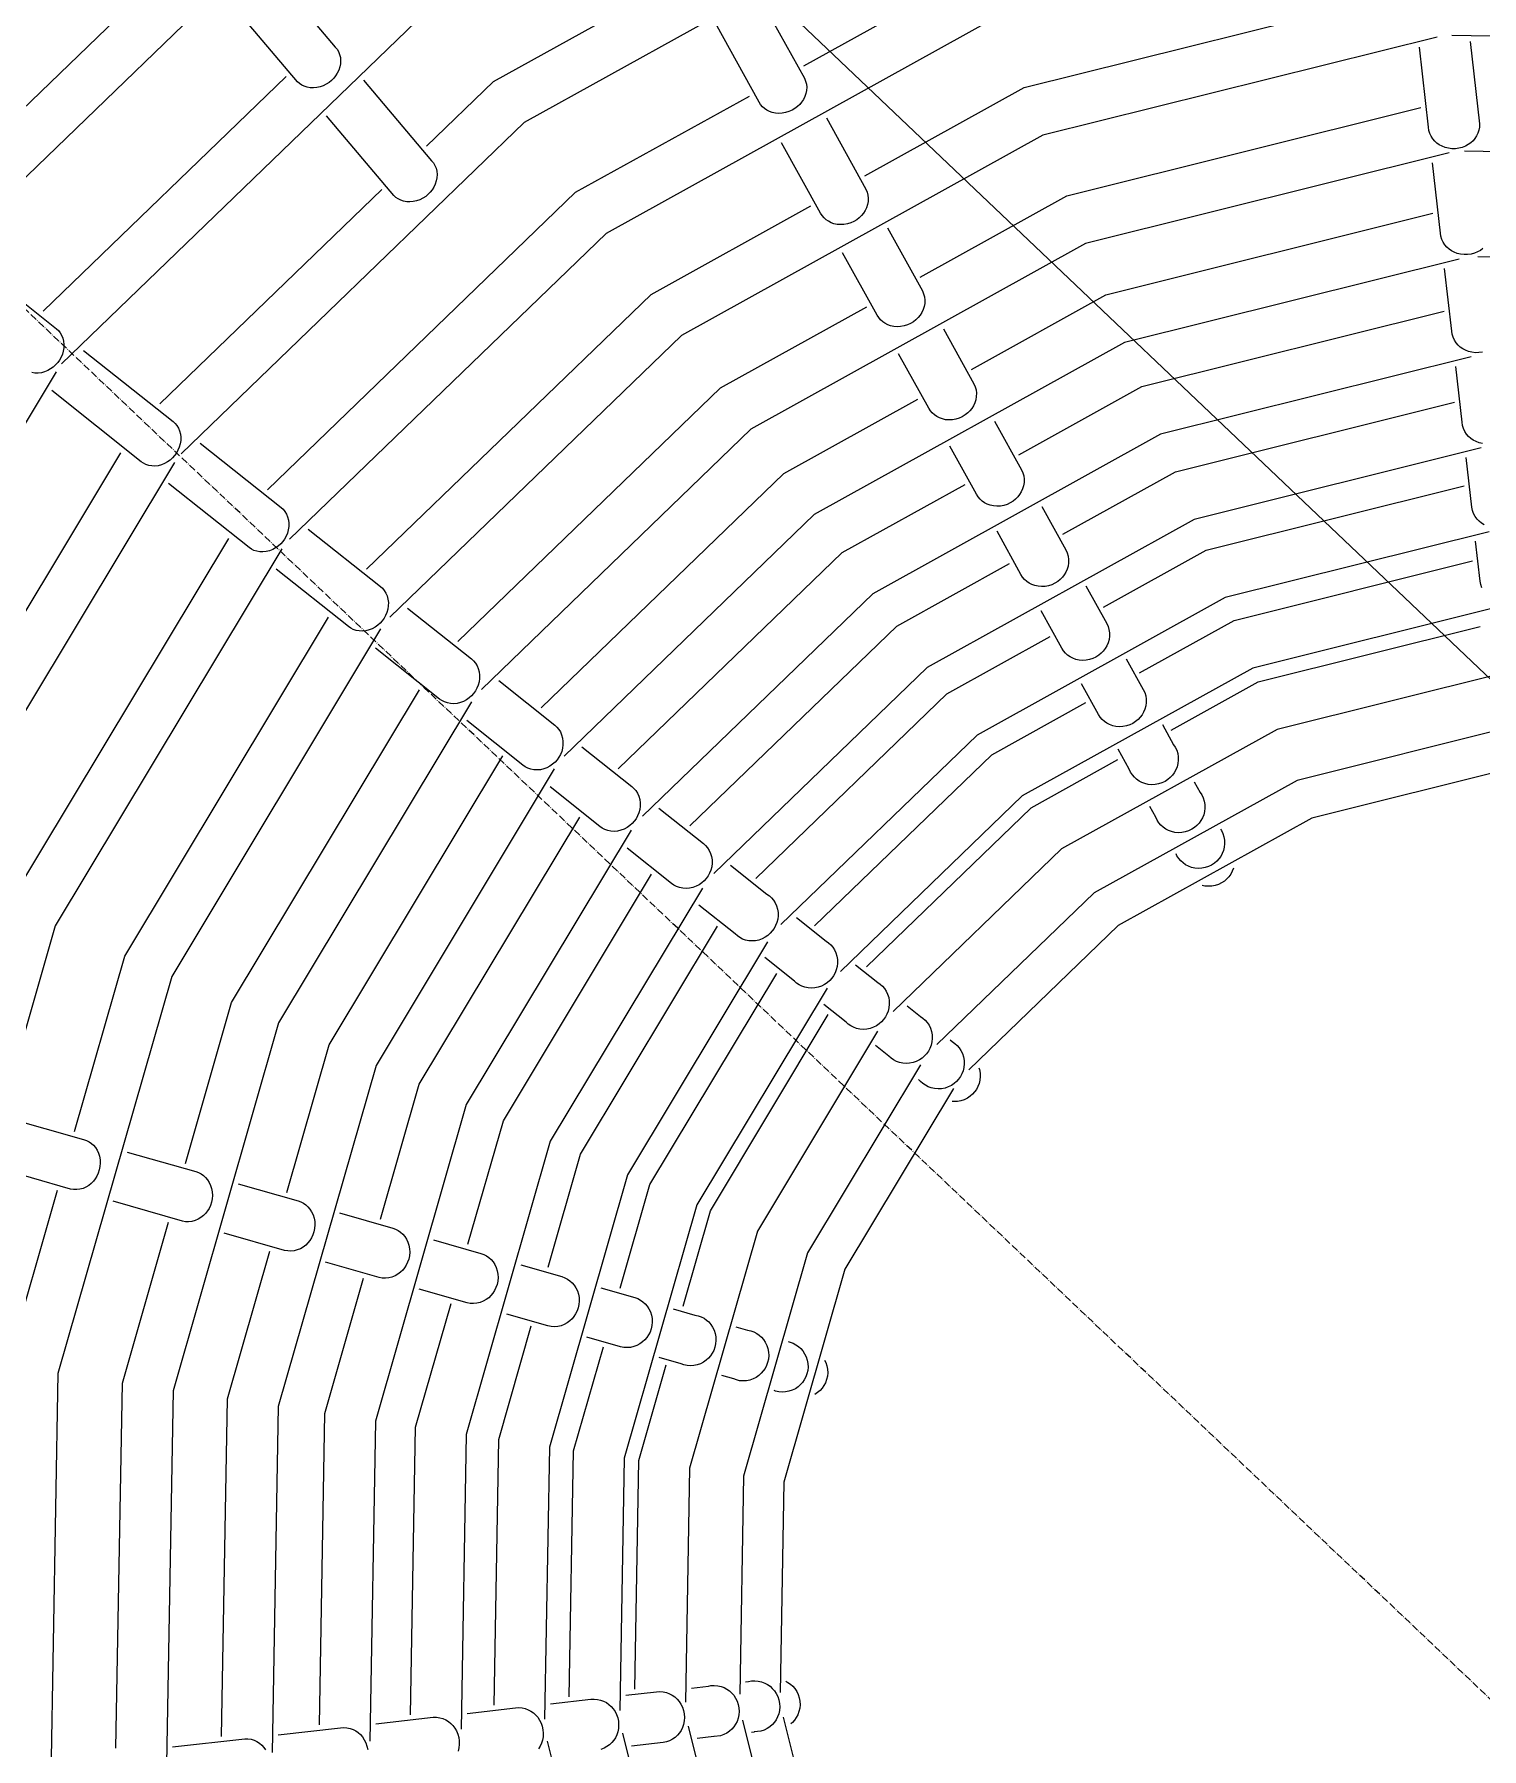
# Model space of a CAD drawing. Header units: millimetres. Extents: x -100577 to 287200, y -212120 to 238461.
# Drawn here: x 57638 to 58146, y 47316 to 47919 of the extents above; entities that cross this region are included whole.
import ezdxf

# ---------------------------------------------------------------- set-up
doc = ezdxf.new("R2010")
doc.units = ezdxf.units.MM
doc.linetypes.add('DASHDOT', pattern=[3.556, 2.54, -0.508, 0, -0.508])
for name, color, linetype, lineweight in [('11_見えがかり（家具）', 8, 'Continuous', 9), ('50_寸法', 3, 'Continuous', 9), ('70_断面の位置', 6, 'DASHDOT', 9)]:
    doc.layers.add(name, color=color, linetype=linetype, lineweight=lineweight)

msp = doc.modelspace()

# ---------------------------------------------------------------- linework, layer by layer
at = {"layer": '11_見えがかり（家具）'}
for points in [[(58107.6, 48118.48), (57918.18, 48071.26), (57745.13, 47975.33), (57604.38, 47839.41)], [(58114.43, 48062.45), (57938.89, 48018.68), (57778.74, 47929.9), (57647.36, 47803.04)], [(58120.19, 48010.35), (57958.1, 47969.93), (57809.9, 47887.79), (57689.43, 47771.45)], [(57908.16, 47907.75), (57969.25, 47941.61), (58115.2, 47978)], [(58125.04, 47962.06), (57975.85, 47924.86), (57838.72, 47848.85), (57727.47, 47741.42)], [(57596.65, 47856.75), (57689.99, 47946.89)], [(57717.17, 47945.55), (57743.56, 47914.37), (57744.17, 47913.62), (57744.69, 47912.75), (57745.08, 47911.78), (57745.34, 47910.72), (57745.43, 47909.61), (57745.37, 47908.48), (57745.14, 47907.35), (57744.78, 47906.25), (57744.28, 47905.23), (57743.69, 47904.28), (57743.02, 47903.44), (57742.26, 47902.66), (57741.39, 47901.94), (57740.41, 47901.3), (57739.34, 47900.77), (57738.21, 47900.36), (57737.05, 47900.1), (57735.88, 47899.99), (57734.74, 47900.04), (57733.66, 47900.24), (57732.67, 47900.57), (57731.78, 47901.02), (57731.01, 47901.55), (57730.32, 47902.18), (57704.2, 47933.03)], [(57775.66, 47879.53), (57799.2, 47902.26), (57865.9, 47939.23)], [(57892.84, 47931.47), (57908.4, 47903.4), (57908.81, 47902.42), (57909.08, 47901.36), (57909.19, 47900.25), (57909.13, 47899.13), (57908.9, 47898.01), (57908.53, 47896.94), (57908.03, 47895.94), (57907.42, 47895.02), (57906.74, 47894.2), (57905.96, 47893.46), (57905.06, 47892.77), (57904.06, 47892.17), (57902.96, 47891.68), (57901.79, 47891.31), (57900.59, 47891.09), (57899.39, 47891.03), (57898.21, 47891.12), (57897.1, 47891.35), (57896.07, 47891.72), (57895.15, 47892.19), (57894.35, 47892.75), (57893.64, 47893.4), (57893, 47894.17), (57892.46, 47895.05), (57877.1, 47922.75)], [(57929.61, 47869.07), (57985.6, 47900.11), (58120.39, 47933.72)], [(58130.68, 47917.89), (57992.2, 47883.36), (57865.25, 47812.99), (57762.71, 47713.98)], [(58540.33, 47802.24), (58417.68, 47875.94), (58278.16, 47915.94), (58135.82, 47918.43)], [(58127.82, 47885.05), (58127.67, 47886.16), (58124.47, 47914.28)], [(58142.33, 47916.31), (58145.62, 47887.37), (58145.6, 47886.25), (58145.41, 47885.15), (58145.07, 47884.1), (58144.59, 47883.12), (58144, 47882.24), (58143.32, 47881.46), (58142.55, 47880.75), (58141.65, 47880.11), (58140.63, 47879.56), (58139.52, 47879.12), (58138.34, 47878.81), (58137.11, 47878.65), (58135.87, 47878.65), (58134.66, 47878.79), (58133.5, 47879.08), (58132.43, 47879.49), (58131.47, 47880.01), (58130.62, 47880.6), (58129.86, 47881.29), (58129.18, 47882.08), (58128.59, 47882.99), (58128.13, 47883.98), (58127.82, 47885.05)], [(57640.87, 47821.58), (57726.26, 47904.04)], [(57753.44, 47902.69), (57777.39, 47874.4), (57778.02, 47873.64), (57778.55, 47872.76), (57778.95, 47871.78), (57779.22, 47870.72), (57779.32, 47869.6), (57779.26, 47868.45), (57779.05, 47867.32), (57778.69, 47866.22), (57778.2, 47865.18), (57777.62, 47864.24), (57776.95, 47863.39), (57776.19, 47862.61), (57775.32, 47861.89), (57774.34, 47861.25), (57773.27, 47860.71), (57772.14, 47860.31), (57770.97, 47860.05), (57769.8, 47859.95), (57768.65, 47860.01), (57767.57, 47860.21), (57766.57, 47860.55), (57765.67, 47861), (57764.89, 47861.54), (57764.19, 47862.18), (57740.48, 47890.18)], [(57719.79, 47758.81), (57828.01, 47863.32), (57889.05, 47897.15)], [(57949.11, 47833.5), (58000.6, 47862.04), (58125.02, 47893.06)], [(57916.12, 47889.47), (57930.01, 47864.41), (57930.44, 47863.42), (57930.71, 47862.35), (57930.83, 47861.24), (57930.78, 47860.1), (57930.57, 47858.98), (57930.2, 47857.9), (57929.71, 47856.88), (57929.11, 47855.96), (57928.43, 47855.14), (57927.66, 47854.39), (57926.76, 47853.7), (57925.76, 47853.09), (57924.66, 47852.59), (57923.5, 47852.23), (57922.29, 47852.01), (57921.09, 47851.95), (57919.91, 47852.04), (57918.79, 47852.28), (57917.76, 47852.64), (57916.83, 47853.12), (57916.02, 47853.69), (57915.29, 47854.34), (57914.64, 47855.12), (57914.09, 47856.01), (57900.38, 47880.74)], [(58134.89, 47877.13), (58007.19, 47845.29), (57889.59, 47780.1), (57794.88, 47688.64)], [(58514.65, 47770.34), (58401.37, 47838.41), (58272.11, 47875.47), (58140.38, 47877.77)], [(58146.82, 47843.57), (58145.93, 47842.92), (58144.92, 47842.36), (58143.81, 47841.91), (58142.63, 47841.59), (58141.4, 47841.43), (58140.16, 47841.42), (58138.95, 47841.56), (58137.79, 47841.85), (58136.72, 47842.26), (58135.75, 47842.78), (58134.9, 47843.37), (58134.14, 47844.06), (58133.44, 47844.87), (58132.85, 47845.78), (58132.38, 47846.78), (58132.06, 47847.86), (58131.9, 47848.98), (58129.09, 47873.62)], [(57681.88, 47788.96), (57759.9, 47864.31)], [(57754.58, 47730.94), (57854.54, 47827.46), (57910.62, 47858.55)], [(57937.56, 47850.79), (57949.84, 47828.65), (57950.27, 47827.65), (57950.56, 47826.57), (57950.69, 47825.45), (57950.65, 47824.3), (57950.44, 47823.17), (57950.09, 47822.08), (57949.6, 47821.06), (57949.01, 47820.12), (57948.33, 47819.3), (57947.57, 47818.54), (57946.68, 47817.85), (57945.67, 47817.24), (57944.58, 47816.74), (57943.41, 47816.37), (57942.21, 47816.15), (57941, 47816.09), (57939.81, 47816.18), (57938.69, 47816.42), (57937.65, 47816.8), (57936.71, 47817.28), (57935.9, 47817.85), (57935.16, 47818.51), (57934.5, 47819.3), (57933.94, 47820.2), (57921.82, 47842.07)], [(57967.09, 47801.1), (58014.29, 47827.26), (58129.25, 47855.93)], [(57610.9, 47842.93), (57645.57, 47815.35), (57646.26, 47814.72), (57646.88, 47813.96), (57647.41, 47813.08), (57647.82, 47812.09), (57648.09, 47811.02), (57648.21, 47809.88), (57648.18, 47808.71), (57647.99, 47807.55), (57647.66, 47806.42), (57647.21, 47805.35), (57646.66, 47804.37), (57646.03, 47803.49), (57645.31, 47802.68), (57644.47, 47801.92), (57643.54, 47801.24), (57642.51, 47800.66), (57641.42, 47800.22), (57640.29, 47799.92), (57639.16, 47799.78), (57638.05, 47799.81), (57636.99, 47799.98)], [(58138.49, 47839.84), (58020.89, 47810.52), (57911.82, 47750.06), (57823.93, 47665.18)], [(58266.59, 47838.51), (58145.07, 47840.63)], [(58146.6, 47807.15), (58145.38, 47806.98), (58144.14, 47806.96), (58142.92, 47807.1), (58141.76, 47807.39), (58140.69, 47807.8), (58139.72, 47808.32), (58138.86, 47808.92), (58138.09, 47809.61), (58137.39, 47810.42), (58136.79, 47811.34), (58136.31, 47812.36), (58135.98, 47813.45), (58135.82, 47814.58), (58133.32, 47836.49)], [(57786.61, 47705.47), (57878.88, 47794.57), (57930.29, 47823.07)], [(57983.73, 47771.12), (58026.97, 47795.09), (58133.16, 47821.57)], [(57957.23, 47815.31), (57967.94, 47795.98), (57968.39, 47794.98), (57968.69, 47793.89), (57968.82, 47792.75), (57968.79, 47791.6), (57968.6, 47790.45), (57968.25, 47789.36), (57967.78, 47788.33), (57967.19, 47787.39), (57966.52, 47786.55), (57965.76, 47785.8), (57964.87, 47785.09), (57963.87, 47784.48), (57962.78, 47783.98), (57961.61, 47783.61), (57960.4, 47783.39), (57959.19, 47783.33), (57958, 47783.42), (57956.87, 47783.67), (57955.82, 47784.05), (57954.88, 47784.53), (57954.06, 47785.11), (57953.32, 47785.78), (57952.65, 47786.57), (57952.08, 47787.48), (57941.49, 47806.58)], [(57655.12, 47807.75), (57686.58, 47782.73), (57687.28, 47782.09), (57687.91, 47781.33), (57688.44, 47780.44), (57688.86, 47779.45), (57689.14, 47778.36), (57689.27, 47777.22), (57689.25, 47776.05), (57689.06, 47774.88), (57688.74, 47773.75), (57688.29, 47772.68), (57687.74, 47771.7), (57687.11, 47770.81), (57686.39, 47770), (57685.55, 47769.24), (57684.61, 47768.56), (57683.58, 47767.99), (57682.49, 47767.55), (57681.35, 47767.26), (57680.21, 47767.13), (57679.09, 47767.16), (57678.02, 47767.34), (57677.04, 47767.67), (57676.15, 47768.11), (57675.37, 47768.64), (57643.92, 47793.67)], [(58142.71, 47805.56), (58033.57, 47778.34), (57932.39, 47722.26), (57851.48, 47644.13)], [(57645.52, 47800.21), (57552.7, 47645.74), (57502.23, 47469.72)], [(58146.63, 47775.01), (58145.47, 47775.29), (58144.39, 47775.71), (58143.41, 47776.23), (58142.55, 47776.83), (58141.78, 47777.53), (58141.07, 47778.35), (58140.46, 47779.27), (58139.98, 47780.3), (58139.64, 47781.4), (58139.47, 47782.54), (58137.24, 47802.13)], [(57815.87, 47682.21), (57901.11, 47764.53), (57948.25, 47790.66)], [(57999.23, 47743.21), (58038.77, 47765.13), (58136.81, 47789.57)], [(57975.2, 47782.9), (57984.69, 47765.76), (57985.15, 47764.75), (57985.46, 47763.65), (57985.61, 47762.51), (57985.59, 47761.34), (57985.4, 47760.19), (57985.06, 47759.08), (57984.59, 47758.04), (57984.01, 47757.1), (57983.35, 47756.26), (57982.59, 47755.49), (57981.71, 47754.79), (57980.71, 47754.17), (57979.62, 47753.66), (57978.45, 47753.29), (57977.24, 47753.07), (57976.02, 47753.01), (57974.83, 47753.11), (57973.7, 47753.36), (57972.65, 47753.74), (57971.7, 47754.23), (57970.86, 47754.82), (57970.11, 47755.49), (57969.44, 47756.29), (57968.86, 47757.21), (57959.45, 47774.17)], [(57696.13, 47775.14), (57724.49, 47752.58), (57725.19, 47751.93), (57725.83, 47751.16), (57726.38, 47750.27), (57726.81, 47749.26), (57727.1, 47748.17), (57727.23, 47747.02), (57727.21, 47745.85), (57727.04, 47744.67), (57726.72, 47743.54), (57726.27, 47742.47), (57725.72, 47741.48), (57725.09, 47740.6), (57724.37, 47739.79), (57723.54, 47739.03), (57722.59, 47738.35), (57721.56, 47737.78), (57720.45, 47737.35), (57719.31, 47737.06), (57718.16, 47736.94), (57717.03, 47736.98), (57715.96, 47737.17), (57714.97, 47737.5), (57714.07, 47737.95), (57713.28, 47738.49), (57684.92, 47761.05)], [(58146.15, 47773.51), (58045.37, 47748.38), (57951.54, 47696.37), (57876.52, 47623.92)], [(57687.01, 47768.4), (57600.75, 47624.85), (57554.05, 47461.98)], [(57612.38, 47678.85), (57668.25, 47771.83)], [(58147.24, 47746.51), (58146.34, 47747.06), (58145.52, 47747.72), (58144.76, 47748.51), (58144.09, 47749.41), (58143.54, 47750.41), (58143.12, 47751.5), (58142.87, 47752.65), (58140.88, 47770.13)], [(57842.94, 47660.69), (57921.68, 47736.73), (57964.87, 47760.67)], [(58013.46, 47717.59), (58049.6, 47737.62), (58140.22, 47760.22)], [(57991.82, 47752.91), (58000.29, 47737.63), (58000.76, 47736.6), (58001.08, 47735.5), (58001.23, 47734.34), (58001.23, 47733.16), (58001.05, 47732), (58000.72, 47730.89), (58000.26, 47729.84), (57999.69, 47728.89), (57999.03, 47728.04), (57998.27, 47727.27), (57997.39, 47726.56), (57996.4, 47725.94), (57995.31, 47725.43), (57994.14, 47725.06), (57992.93, 47724.83), (57991.71, 47724.78), (57990.51, 47724.88), (57989.37, 47725.13), (57988.31, 47725.52), (57987.36, 47726.01), (57986.52, 47726.6), (57985.76, 47727.29), (57985.07, 47728.09), (57984.48, 47729.02), (57976.08, 47744.19)], [(57734.04, 47744.98), (57759.4, 47724.81), (57760.11, 47724.16), (57760.76, 47723.38), (57761.31, 47722.48), (57761.75, 47721.47), (57762.05, 47720.37), (57762.2, 47719.22), (57762.18, 47718.03), (57762.01, 47716.85), (57761.69, 47715.72), (57761.25, 47714.64), (57760.7, 47713.66), (57760.07, 47712.77), (57759.35, 47711.96), (57758.52, 47711.2), (57757.57, 47710.53), (57756.53, 47709.97), (57755.42, 47709.53), (57754.27, 47709.25), (57753.11, 47709.14), (57751.98, 47709.18), (57750.9, 47709.38), (57749.89, 47709.72), (57748.99, 47710.17), (57748.19, 47710.72), (57722.83, 47730.89)], [(58148.95, 47744), (58056.2, 47720.88), (57969.13, 47672.61), (57900.13, 47605.98)], [(57724.82, 47738.09), (57645.17, 47605.53), (57601.96, 47454.82)], [(57609.39, 47545.48), (57628.67, 47612.71), (57706.15, 47741.67)], [(58146.38, 47724.37), (58146.02, 47725.49), (58145.83, 47726.66), (58144.23, 47740.76)], [(57868.15, 47640.65), (57940.84, 47710.84), (57980.51, 47732.84)], [(58026.1, 47694.46), (58059.35, 47712.89), (58143.14, 47733.78)], [(58007.3, 47724.99), (58014.61, 47711.8), (58015.08, 47710.77), (58015.41, 47709.65), (58015.58, 47708.49), (58015.58, 47707.3), (58015.42, 47706.13), (58015.1, 47705), (58014.64, 47703.95), (58014.08, 47702.99), (58013.42, 47702.13), (58012.67, 47701.36), (58011.8, 47700.64), (58010.81, 47700.02), (58009.72, 47699.5), (58008.55, 47699.13), (58007.34, 47698.91), (58006.11, 47698.85), (58004.91, 47698.95), (58003.77, 47699.21), (58002.7, 47699.6), (58001.74, 47700.1), (58000.89, 47700.7), (58000.12, 47701.39), (57999.43, 47702.2), (57998.83, 47703.14), (57991.55, 47716.26)], [(57651.9, 47533.29), (57669.57, 47594.93), (57741.14, 47714.03)], [(57768.94, 47717.22), (57791.42, 47699.34), (57792.14, 47698.68), (57792.8, 47697.89), (57793.37, 47696.98), (57793.81, 47695.97), (57794.12, 47694.86), (57794.27, 47693.7), (57794.26, 47692.51), (57794.1, 47691.33), (57793.79, 47690.19), (57793.35, 47689.11), (57792.8, 47688.12), (57792.17, 47687.24), (57791.45, 47686.43), (57790.61, 47685.67), (57789.66, 47685), (57788.62, 47684.44), (57787.51, 47684.01), (57786.35, 47683.74), (57785.18, 47683.63), (57784.04, 47683.68), (57782.95, 47683.89), (57781.93, 47684.23), (57781.02, 47684.69), (57780.21, 47685.25), (57757.74, 47703.13)], [(58151.84, 47717.55), (58065.95, 47696.14), (57984.94, 47651.24), (57921.04, 47589.53)], [(57759.49, 47709.93), (57686.08, 47587.75), (57646.07, 47448.22)], [(57891.27, 47622.24), (57958.42, 47687.08), (57994.7, 47707.19)], [(58037.29, 47674.37), (58067.85, 47691.31), (58145.86, 47710.76)], [(58154.34, 47694.48), (58074.45, 47674.56), (57998.74, 47632.59), (57939.53, 47575.42)], [(58021.5, 47699.36), (58027.48, 47688.58), (58027.97, 47687.53), (58028.31, 47686.41), (58028.49, 47685.23), (58028.5, 47684.03), (58028.35, 47682.85), (58028.04, 47681.72), (58027.59, 47680.66), (58027.03, 47679.69), (58026.38, 47678.83), (58025.64, 47678.04), (58024.76, 47677.32), (58023.78, 47676.69), (58022.69, 47676.18), (58021.52, 47675.8), (58020.31, 47675.58), (58019.08, 47675.52), (58017.87, 47675.63), (58016.72, 47675.89), (58015.65, 47676.28), (58014.68, 47676.79), (58013.82, 47677.39), (58013.05, 47678.09), (58012.35, 47678.91), (58011.74, 47679.85), (58005.76, 47690.63)], [(57690.9, 47522.11), (57707.1, 47578.61), (57773.16, 47688.55)], [(57800.97, 47691.74), (57820.67, 47676.07), (57821.4, 47675.41), (57822.07, 47674.61), (57822.64, 47673.69), (57823.1, 47672.67), (57823.41, 47671.56), (57823.57, 47670.39), (57823.57, 47669.2), (57823.41, 47668.01), (57823.11, 47666.87), (57822.67, 47665.79), (57822.12, 47664.8), (57821.5, 47663.91), (57820.77, 47663.1), (57819.93, 47662.35), (57818.98, 47661.68), (57817.93, 47661.12), (57816.81, 47660.7), (57815.65, 47660.43), (57814.48, 47660.33), (57813.32, 47660.38), (57812.22, 47660.6), (57811.2, 47660.95), (57810.28, 47661.42), (57809.46, 47661.98), (57789.76, 47677.66)], [(57791.41, 47684.28), (57723.6, 47571.43), (57686.54, 47442.18)], [(57911.98, 47605.59), (57974.23, 47665.71), (58007.3, 47684.04)], [(58034.22, 47676.27), (58038.12, 47669.22), (58038.71, 47668.32), (58039.2, 47667.27), (58039.56, 47666.13), (58039.75, 47664.95), (58039.77, 47663.74), (58039.63, 47662.55), (58039.32, 47661.4), (58038.89, 47660.33), (58038.33, 47659.36), (58037.69, 47658.49), (58036.95, 47657.7), (58036.08, 47656.98), (58035.1, 47656.34), (58034.01, 47655.82), (58032.84, 47655.44), (58031.63, 47655.22), (58030.4, 47655.16), (58029.19, 47655.27), (58028.03, 47655.53), (58026.95, 47655.93), (58025.98, 47656.45), (58025.11, 47657.05), (58024.33, 47657.76), (58023.62, 47658.59), (58023, 47659.54), (58022.5, 47660.59), (58018.61, 47667.61)], [(58156.34, 47675.36), (58081.48, 47656.69), (58010.16, 47617.16), (57954.97, 47563.86)], [(57726.52, 47511.9), (57741.37, 47563.71), (57802.4, 47665.28)], [(57830.22, 47668.48), (57847.73, 47654.54), (57848.47, 47653.87), (57849.15, 47653.07), (57849.73, 47652.15), (57850.2, 47651.12), (57850.52, 47650), (57850.69, 47648.82), (57850.7, 47647.62), (57850.54, 47646.43), (57850.24, 47645.28), (57849.8, 47644.2), (57849.26, 47643.21), (57848.63, 47642.33), (57847.91, 47641.52), (57847.07, 47640.77), (57846.11, 47640.1), (57845.06, 47639.54), (57843.94, 47639.13), (57842.77, 47638.86), (57841.58, 47638.76), (57840.42, 47638.83), (57839.31, 47639.05), (57838.28, 47639.41), (57837.35, 47639.89), (57836.53, 47640.46), (57819.01, 47654.39)], [(57820.46, 47660.69), (57757.88, 47556.53), (57723.51, 47436.65), (57721.38, 47315.14)], [(57930.18, 47591.2), (57988.03, 47647.06), (58018.56, 47663.99)], [(58158.47, 47661.3), (58086.72, 47643.41), (58018.65, 47605.68), (57966.17, 47554.99)], [(58045.37, 47656.16), (58047.47, 47652.36), (58048, 47651.56), (58048.51, 47650.49), (58048.87, 47649.35), (58049.07, 47648.15), (58049.11, 47646.93), (58048.97, 47645.73), (58048.68, 47644.58), (58048.25, 47643.5), (58047.7, 47642.52), (58047.07, 47641.64), (58046.33, 47640.85), (58045.47, 47640.12), (58044.48, 47639.48), (58043.4, 47638.95), (58042.23, 47638.57), (58041.02, 47638.35), (58039.78, 47638.29), (58038.57, 47638.4), (58037.41, 47638.67), (58036.32, 47639.07), (58035.34, 47639.59), (58034.46, 47640.2), (58033.68, 47640.92), (58032.95, 47641.75), (58032.32, 47642.71), (58031.82, 47643.78), (58029.75, 47647.5)], [(57857.28, 47646.95), (57872.93, 47634.5), (57873.69, 47633.82), (57874.37, 47633.01), (57874.96, 47632.08), (57875.44, 47631.04), (57875.77, 47629.92), (57875.94, 47628.74), (57875.96, 47627.53), (57875.81, 47626.34), (57875.51, 47625.18), (57875.08, 47624.1), (57874.54, 47623.11), (57873.91, 47622.22), (57873.19, 47621.41), (57872.34, 47620.66), (57871.39, 47620), (57870.33, 47619.45), (57869.2, 47619.03), (57868.02, 47618.77), (57866.83, 47618.68), (57865.66, 47618.75), (57864.54, 47618.98), (57863.5, 47619.35), (57862.56, 47619.83), (57861.73, 47620.41), (57846.08, 47632.86)], [(57759.48, 47502.45), (57773.09, 47549.92), (57829.46, 47643.74)], [(57847.52, 47639.15), (57789.59, 47542.74), (57757.71, 47431.54)], [(58054.63, 47639.52), (58054.91, 47639.09), (58055.43, 47638.02), (58055.8, 47636.87), (58056.01, 47635.66), (58056.05, 47634.43), (58055.93, 47633.22), (58055.65, 47632.06), (58055.22, 47630.97), (58054.68, 47629.98), (58054.05, 47629.1), (58053.32, 47628.3), (58052.46, 47627.57), (58051.48, 47626.92), (58050.4, 47626.4), (58049.23, 47626.01), (58048.01, 47625.79), (58046.78, 47625.73), (58045.56, 47625.84), (58044.39, 47626.11), (58043.3, 47626.52), (58042.31, 47627.05), (58041.43, 47627.66), (58040.63, 47628.38), (58039.9, 47629.23), (58039.26, 47630.19), (58038.96, 47630.83)], [(57790.17, 47493.66), (57802.62, 47537.08), (57854.66, 47623.69)], [(57882.44, 47626.86), (57895.23, 47616.68), (57896.07, 47616.1), (57896.83, 47615.41), (57897.52, 47614.59), (57898.12, 47613.65), (57898.61, 47612.61), (57898.95, 47611.48), (57899.13, 47610.29), (57899.15, 47609.08), (57899.01, 47607.88), (57898.71, 47606.73), (57898.28, 47605.64), (57897.74, 47604.65), (57897.12, 47603.76), (57896.4, 47602.95), (57895.55, 47602.2), (57894.59, 47601.54), (57893.53, 47600.99), (57892.39, 47600.58), (57891.21, 47600.33), (57890.01, 47600.24), (57888.83, 47600.32), (57887.71, 47600.56), (57886.66, 47600.93), (57885.7, 47601.42), (57884.86, 47602.01), (57884.1, 47602.7), (57871.31, 47612.87)], [(58059.13, 47625.83), (58059.13, 47625.82), (58058.72, 47624.72), (58058.18, 47623.72), (58057.56, 47622.84), (58056.83, 47622.03), (58055.97, 47621.29), (58055, 47620.64), (58053.91, 47620.11), (58052.75, 47619.73), (58051.53, 47619.51), (58050.29, 47619.45), (58049.07, 47619.56), (58048.2, 47619.77)], [(57872.57, 47618.85), (57819.12, 47529.9), (57789.56, 47426.78)], [(57818.34, 47485.59), (57829.73, 47525.29), (57877.9, 47605.46)], [(57905.57, 47608.46), (57916.03, 47600.14), (57916.88, 47599.55), (57917.65, 47598.85), (57918.35, 47598.03), (57918.96, 47597.08), (57919.45, 47596.03), (57919.8, 47594.89), (57919.99, 47593.7), (57920.02, 47592.48), (57919.88, 47591.28), (57919.59, 47590.12), (57919.17, 47589.03), (57918.63, 47588.04), (57918, 47587.15), (57917.28, 47586.34), (57916.43, 47585.59), (57915.47, 47584.93), (57914.4, 47584.39), (57913.26, 47583.98), (57912.07, 47583.74), (57910.86, 47583.66), (57909.68, 47583.74), (57908.54, 47583.98), (57907.48, 47584.37), (57906.52, 47584.87), (57905.67, 47585.46), (57904.9, 47586.15), (57894.45, 47594.47)], [(57895.43, 47600), (57846.23, 47518.11), (57818.79, 47422.41)], [(57926.38, 47591.9), (57934.17, 47585.71), (57935.03, 47585.11), (57935.8, 47584.41), (57936.52, 47583.57), (57937.14, 47582.62), (57937.64, 47581.56), (57938, 47580.42), (57938.2, 47579.22), (57938.23, 47578), (57938.1, 47576.79), (57937.81, 47575.62), (57937.39, 47574.53), (57936.85, 47573.54), (57936.23, 47572.65), (57935.51, 47571.84), (57934.66, 47571.1), (57933.69, 47570.44), (57932.62, 47569.9), (57931.47, 47569.5), (57930.27, 47569.26), (57929.06, 47569.18), (57927.86, 47569.27), (57926.72, 47569.52), (57925.65, 47569.91), (57924.68, 47570.42), (57923.82, 47571.02), (57923.04, 47571.72), (57915.25, 47577.92)], [(57843.64, 47478.19), (57854.11, 47514.69), (57898.68, 47588.87)], [(57916.37, 47583.65), (57870.62, 47507.51), (57845.09, 47418.48)], [(57865.75, 47471.88), (57875.38, 47505.44), (57916.8, 47574.38)], [(57944.53, 47577.47), (57949.19, 47573.76), (57950.06, 47573.15), (57950.84, 47572.44), (57951.57, 47571.6), (57952.2, 47570.64), (57952.71, 47569.58), (57953.07, 47568.43), (57953.28, 47567.22), (57953.32, 47565.99), (57953.2, 47564.78), (57952.91, 47563.61), (57952.49, 47562.52), (57951.96, 47561.52), (57951.33, 47560.64), (57950.61, 47559.83), (57949.76, 47559.08), (57948.79, 47558.43), (57947.72, 47557.89), (57946.56, 47557.5), (57945.36, 47557.26), (57944.14, 47557.19), (57942.93, 47557.29), (57941.78, 47557.55), (57940.7, 47557.94), (57939.72, 47558.46), (57938.85, 47559.07), (57938.06, 47559.78), (57933.4, 47563.48)], [(57934.11, 47568.54), (57891.88, 47498.26), (57868.02, 47415.05)], [(57959.56, 47565.51), (57960.35, 47564.88), (57961.23, 47564.26), (57962.03, 47563.55), (57962.76, 47562.7), (57963.4, 47561.73), (57963.92, 47560.66), (57964.29, 47559.5), (57964.51, 47558.29), (57964.56, 47557.06), (57964.44, 47555.84), (57964.16, 47554.67), (57963.74, 47553.57), (57963.21, 47552.58), (57962.58, 47551.69), (57961.86, 47550.88), (57961.01, 47550.14), (57960.03, 47549.48), (57958.96, 47548.95), (57957.8, 47548.56), (57956.59, 47548.33), (57955.36, 47548.26), (57954.14, 47548.37), (57952.98, 47548.63), (57951.89, 47549.04), (57950.9, 47549.56), (57950.03, 47550.18), (57949.23, 47550.89), (57948.43, 47551.53)], [(57949.22, 47556.72), (57909.5, 47490.61), (57887.02, 47412.21)], [(57969.7, 47555.63), (57969.9, 47555.04), (57970.12, 47553.83), (57970.17, 47552.59), (57970.06, 47551.37), (57969.78, 47550.19), (57969.37, 47549.1), (57968.84, 47548.1), (57968.21, 47547.21), (57967.49, 47546.4), (57966.63, 47545.66), (57965.66, 47545.01), (57964.58, 47544.48), (57963.41, 47544.09), (57962.2, 47543.86), (57960.96, 47543.81), (57960.35, 47543.86)], [(57960.75, 47548.42), (57922.59, 47484.91), (57901.14, 47410.1)], [(57627.97, 47538.27), (57655.15, 47530.48), (57656.14, 47530.14), (57657.05, 47529.68), (57657.85, 47529.13), (57658.58, 47528.46), (57659.26, 47527.67), (57659.85, 47526.74), (57660.33, 47525.71), (57660.69, 47524.58), (57660.9, 47523.39), (57660.95, 47522.17), (57660.86, 47520.95), (57660.62, 47519.77), (57660.26, 47518.65), (57659.78, 47517.63), (57659.23, 47516.71), (57658.58, 47515.86), (57657.82, 47515.07), (57656.94, 47514.36), (57655.97, 47513.76), (57654.92, 47513.3), (57653.83, 47512.99), (57652.71, 47512.86), (57651.61, 47512.89), (57650.55, 47513.08), (57623.01, 47520.98)], [(57670.48, 47526.08), (57694.52, 47519.19), (57695.52, 47518.85), (57696.43, 47518.38), (57697.24, 47517.82), (57697.98, 47517.15), (57698.66, 47516.35), (57699.26, 47515.42), (57699.75, 47514.38), (57700.11, 47513.25), (57700.32, 47512.05), (57700.38, 47510.83), (57700.28, 47509.61), (57700.04, 47508.43), (57699.67, 47507.32), (57699.19, 47506.29), (57698.63, 47505.37), (57697.97, 47504.53), (57697.2, 47503.74), (57696.32, 47503.04), (57695.33, 47502.45), (57694.27, 47502), (57693.17, 47501.7), (57692.04, 47501.57), (57690.93, 47501.61), (57689.86, 47501.81), (57665.52, 47508.79)], [(57709.48, 47514.9), (57730.47, 47508.88), (57731.48, 47508.53), (57732.41, 47508.06), (57733.23, 47507.49), (57733.97, 47506.81), (57734.66, 47506), (57735.26, 47505.07), (57735.76, 47504.03), (57736.12, 47502.89), (57736.33, 47501.69), (57736.39, 47500.47), (57736.29, 47499.25), (57736.05, 47498.07), (57735.67, 47496.96), (57735.19, 47495.93), (57734.62, 47495.02), (57733.96, 47494.18), (57733.18, 47493.4), (57732.28, 47492.7), (57731.29, 47492.12), (57730.22, 47491.67), (57729.1, 47491.38), (57727.96, 47491.26), (57726.84, 47491.31), (57725.75, 47491.51), (57704.51, 47497.6)], [(57625.84, 47311.99), (57628.27, 47450.88), (57645.97, 47512.63)], [(57666.5, 47316.62), (57668.74, 47444.84), (57684.97, 47501.43)], [(57745.1, 47504.69), (57763.74, 47499.34), (57764.76, 47498.98), (57765.7, 47498.5), (57766.52, 47497.93), (57767.28, 47497.25), (57767.97, 47496.43), (57768.58, 47495.49), (57769.08, 47494.44), (57769.44, 47493.3), (57769.66, 47492.1), (57769.72, 47490.88), (57769.62, 47489.66), (57769.37, 47488.48), (57768.99, 47487.37), (57768.5, 47486.35), (57767.93, 47485.44), (57767.26, 47484.6), (57766.47, 47483.82), (57765.56, 47483.13), (57764.56, 47482.55), (57763.48, 47482.11), (57762.35, 47481.83), (57761.2, 47481.72), (57760.06, 47481.77), (57758.97, 47481.99), (57740.13, 47487.39)], [(57703.63, 47320.71), (57705.7, 47439.31), (57720.58, 47491.19)], [(57778.05, 47495.24), (57794.73, 47490.46), (57795.76, 47490.09), (57796.7, 47489.61), (57797.54, 47489.02), (57798.3, 47488.33), (57799, 47487.51), (57799.61, 47486.57), (57800.12, 47485.52), (57800.48, 47484.37), (57800.7, 47483.17), (57800.76, 47481.94), (57800.66, 47480.72), (57800.41, 47479.54), (57800.02, 47478.43), (57799.53, 47477.42), (57798.95, 47476.51), (57798.27, 47475.68), (57797.47, 47474.9), (57796.56, 47474.22), (57795.54, 47473.65), (57794.45, 47473.21), (57793.31, 47472.94), (57792.15, 47472.83), (57791, 47472.9), (57789.89, 47473.12), (57773.09, 47477.94)], [(57808.74, 47486.44), (57823.17, 47482.3), (57824.21, 47481.93), (57825.17, 47481.43), (57826.01, 47480.84), (57826.78, 47480.15), (57827.49, 47479.32), (57828.11, 47478.38), (57828.62, 47477.32), (57828.99, 47476.17), (57829.2, 47474.96), (57829.26, 47473.73), (57829.16, 47472.51), (57828.91, 47471.33), (57828.52, 47470.23), (57828.02, 47469.21), (57827.43, 47468.31), (57826.74, 47467.48), (57825.94, 47466.71), (57825.01, 47466.03), (57823.99, 47465.47), (57822.88, 47465.04), (57821.73, 47464.78), (57820.55, 47464.68), (57819.39, 47464.75), (57818.28, 47464.98), (57803.78, 47469.14)], [(57737.99, 47324.77), (57739.9, 47434.2), (57753.53, 47481.72)], [(57836.91, 47478.36), (57848.76, 47474.96), (57849.82, 47474.58), (57850.78, 47474.08), (57851.63, 47473.49), (57852.41, 47472.78), (57853.12, 47471.95), (57853.75, 47471), (57854.26, 47469.93), (57854.63, 47468.78), (57854.85, 47467.58), (57854.91, 47466.34), (57854.8, 47465.12), (57854.55, 47463.94), (57854.15, 47462.84), (57853.65, 47461.83), (57853.05, 47460.93), (57852.36, 47460.1), (57851.54, 47459.34), (57850.61, 47458.66), (57849.57, 47458.11), (57848.46, 47457.69), (57847.29, 47457.43), (57846.1, 47457.34), (57844.93, 47457.42), (57843.8, 47457.66), (57831.95, 47461.06)], [(57769.99, 47328.32), (57771.75, 47429.44), (57784.22, 47472.9)], [(57862.23, 47471.02), (57869.95, 47468.81), (57871.09, 47468.56), (57872.15, 47468.17), (57873.12, 47467.66), (57873.98, 47467.06), (57874.77, 47466.36), (57875.49, 47465.52), (57876.12, 47464.56), (57876.64, 47463.49), (57877.01, 47462.33), (57877.24, 47461.12), (57877.29, 47459.89), (57877.19, 47458.67), (57876.92, 47457.49), (57876.53, 47456.39), (57876.02, 47455.38), (57875.41, 47454.48), (57874.71, 47453.66), (57873.89, 47452.9), (57872.94, 47452.23), (57871.9, 47451.68), (57870.77, 47451.27), (57869.59, 47451.02), (57868.39, 47450.94), (57867.2, 47451.03), (57866.06, 47451.28), (57865.06, 47451.65), (57857.31, 47453.87)], [(57799.36, 47331.77), (57800.99, 47425.07), (57812.44, 47465.01)], [(57884.34, 47464.69), (57888.43, 47463.51), (57889.58, 47463.26), (57890.66, 47462.86), (57891.63, 47462.35), (57892.51, 47461.74), (57893.3, 47461.02), (57894.03, 47460.18), (57894.66, 47459.22), (57895.18, 47458.14), (57895.56, 47456.99), (57895.79, 47455.77), (57895.84, 47454.54), (57895.73, 47453.31), (57895.47, 47452.14), (57895.07, 47451.04), (57894.55, 47450.03), (57893.94, 47449.14), (57893.23, 47448.32), (57892.4, 47447.57), (57891.44, 47446.9), (57890.38, 47446.36), (57889.24, 47445.96), (57888.05, 47445.72), (57886.84, 47445.64), (57885.64, 47445.74), (57884.49, 47445.99), (57883.59, 47446.33), (57879.41, 47447.52)], [(57902.65, 47459.47), (57903.34, 47459.31), (57904.43, 47458.91), (57905.41, 47458.39), (57906.29, 47457.77), (57907.09, 47457.05), (57907.83, 47456.2), (57908.47, 47455.23), (57908.99, 47454.16), (57909.38, 47452.99), (57909.6, 47451.78), (57909.66, 47450.54), (57909.55, 47449.32), (57909.28, 47448.14), (57908.87, 47447.04), (57908.35, 47446.04), (57907.73, 47445.15), (57907.01, 47444.34), (57906.17, 47443.59), (57905.21, 47442.93), (57904.14, 47442.39), (57902.98, 47442), (57901.78, 47441.77), (57900.56, 47441.7), (57899.35, 47441.8), (57898.19, 47442.07), (57897.71, 47442.25)], [(57825.77, 47334.63), (57827.28, 47421.14), (57837.76, 47457.68)], [(57646.07, 47448.22), (57643.59, 47306.32)], [(57848.82, 47337.33), (57850.22, 47417.71), (57859.85, 47451.3)], [(57915.51, 47452.96), (57915.9, 47452.15), (57916.29, 47450.99), (57916.51, 47449.77), (57916.57, 47448.53), (57916.46, 47447.31), (57916.18, 47446.13), (57915.77, 47445.03), (57915.24, 47444.03), (57914.62, 47443.14), (57913.9, 47442.34), (57913.05, 47441.59), (57912.07, 47440.94), (57912.06, 47440.93)], [(57686.54, 47442.18), (57684.25, 47311.09)], [(57757.71, 47431.54), (57755.74, 47319.07)], [(57789.56, 47426.78), (57787.75, 47323.26)], [(57818.79, 47422.41), (57817.12, 47326.81)], [(57845.09, 47418.48), (57843.54, 47329.82)], [(57868.02, 47415.05), (57866.59, 47332.73)], [(57887.02, 47412.21), (57885.68, 47335.57)], [(57901.14, 47410.1), (57899.85, 47336.17)], [(57887.75, 47339.9), (57888.77, 47340.02), (57889.77, 47340.21), (57890.99, 47340.27), (57892.2, 47340.16), (57893.36, 47339.9), (57894.45, 47339.49), (57895.44, 47338.96), (57896.32, 47338.34), (57897.12, 47337.62), (57897.86, 47336.77), (57898.51, 47335.8), (57899.04, 47334.72), (57899.43, 47333.55), (57899.66, 47332.34), (57899.73, 47331.1), (57899.62, 47329.88), (57899.36, 47328.7), (57898.96, 47327.6), (57898.45, 47326.6), (57897.84, 47325.71), (57897.13, 47324.9), (57896.29, 47324.15), (57895.33, 47323.5), (57894.27, 47322.96), (57893.12, 47322.57), (57890.77, 47322.3), (57890.69, 47322.28), (57889.77, 47322.17)], [(57901.92, 47340.11), (57902.61, 47339.74), (57903.5, 47339.11), (57904.3, 47338.38), (57905.04, 47337.53), (57905.69, 47336.55), (57906.21, 47335.47), (57906.6, 47334.3), (57906.82, 47333.08), (57906.87, 47331.84), (57906.76, 47330.62), (57906.49, 47329.45), (57906.07, 47328.35), (57905.54, 47327.35), (57904.92, 47326.46), (57904.19, 47325.66), (57903.62, 47325.16)], [(57819.22, 47332.17), (57833.31, 47333.78), (57834.5, 47333.85), (57835.67, 47333.76), (57836.8, 47333.51), (57837.86, 47333.12), (57838.83, 47332.6), (57839.69, 47332), (57840.48, 47331.29), (57841.22, 47330.44), (57841.86, 47329.48), (57842.4, 47328.41), (57842.8, 47327.25), (57843.05, 47326.04), (57843.13, 47324.8), (57843.06, 47323.57), (57842.83, 47322.4), (57842.46, 47321.29), (57841.98, 47320.28), (57841.41, 47319.38), (57840.74, 47318.57), (57839.94, 47317.81), (57839.02, 47317.14), (57838, 47316.59), (57836.9, 47316.19)], [(57845.63, 47335.18), (57856.4, 47336.41), (57857.6, 47336.48), (57858.78, 47336.38), (57859.92, 47336.13), (57860.99, 47335.73), (57861.97, 47335.21), (57862.84, 47334.6), (57863.64, 47333.88), (57864.37, 47333.04), (57865.02, 47332.07), (57865.55, 47331), (57865.95, 47329.84), (57866.19, 47328.62), (57866.27, 47327.38), (57866.19, 47326.16), (57865.95, 47324.98), (57865.57, 47323.88), (57865.08, 47322.87), (57864.49, 47321.98), (57863.81, 47321.16), (57863, 47320.41), (57862.07, 47319.75), (57861.03, 47319.2), (57859.91, 47318.8), (57858.74, 47318.56), (57847.67, 47317.3)], [(57868.67, 47337.73), (57874.69, 47338.42), (57875.53, 47338.59), (57876.74, 47338.65), (57877.94, 47338.55), (57879.09, 47338.29), (57880.17, 47337.89), (57881.15, 47337.36), (57882.03, 47336.75), (57882.83, 47336.03), (57883.56, 47335.18), (57884.21, 47334.21), (57884.75, 47333.14), (57885.14, 47331.97), (57885.38, 47330.76), (57885.45, 47329.52), (57885.35, 47328.3), (57885.1, 47327.12), (57884.71, 47326.02), (57884.21, 47325.01), (57883.61, 47324.12), (57882.91, 47323.31), (57882.09, 47322.56), (57881.14, 47321.9), (57880.09, 47321.36), (57878.96, 47320.96), (57876.69, 47320.7), (57876.56, 47320.66), (57870.7, 47319.99)], [(57757.85, 47325.17), (57778.01, 47327.47), (57779.17, 47327.47), (57780.31, 47327.31), (57781.4, 47326.99), (57782.41, 47326.53), (57783.33, 47325.96), (57784.15, 47325.3), (57784.89, 47324.54), (57785.56, 47323.66), (57786.14, 47322.66), (57786.61, 47321.55), (57786.94, 47320.37), (57787.12, 47319.15), (57787.14, 47317.91), (57787.01, 47316.69), (57786.72, 47315.53)], [(57789.85, 47328.82), (57806.85, 47330.76), (57808.02, 47330.84), (57809.18, 47330.76), (57810.3, 47330.51), (57811.35, 47330.12), (57812.31, 47329.61), (57813.17, 47329.01), (57813.96, 47328.3), (57814.69, 47327.47), (57815.33, 47326.5), (57815.87, 47325.43), (57816.27, 47324.28), (57816.52, 47323.07), (57816.62, 47321.83), (57816.55, 47320.6), (57816.33, 47319.43), (57815.98, 47318.32), (57815.51, 47317.31), (57814.95, 47316.41)], [(57900.98, 47327.5), (57918.61, 47256.78), (57956.34, 47188.72), (58007.8, 47135.42)], [(57723.49, 47321.26), (57745.4, 47323.75), (57746.54, 47323.85), (57747.67, 47323.77), (57748.77, 47323.54), (57749.8, 47323.16), (57750.75, 47322.66), (57751.6, 47322.06), (57752.38, 47321.37), (57753.1, 47320.54), (57753.74, 47319.58), (57754.28, 47318.52), (57754.69, 47317.36), (57754.95, 47316.15)], [(57844.46, 47321.91), (57865.88, 47236.01), (57910.78, 47155), (57972.48, 47091.11)], [(57867.54, 47324.37), (57887.45, 47244.51), (57929.42, 47168.8), (57986.6, 47109.59)], [(57886.66, 47326.39), (57905.32, 47251.55), (57944.86, 47180.22), (57998.15, 47125.04)], [(57686.36, 47317.02), (57711.74, 47319.92), (57712.87, 47319.9), (57713.99, 47319.72), (57715.05, 47319.39), (57716.04, 47318.91), (57716.94, 47318.33), (57717.73, 47317.66), (57718.44, 47316.89), (57719.09, 47316)], [(57818.01, 47319.01), (57841.14, 47226.27), (57889.41, 47139.19), (57955.74, 47070.5)]]:
    msp.add_lwpolyline(points, dxfattribs=at)
at = {"layer": '50_寸法'}
msp.add_lwpolyline([(60692.69, 45273.26), (50378.39, 55083.26)], dxfattribs=at)
at = {"layer": '70_断面の位置'}
msp.add_lwpolyline([(76403.21, 30015.62), (48835.97, 56169.92)], dxfattribs=at)

doc.saveas('drawing.dxf')
